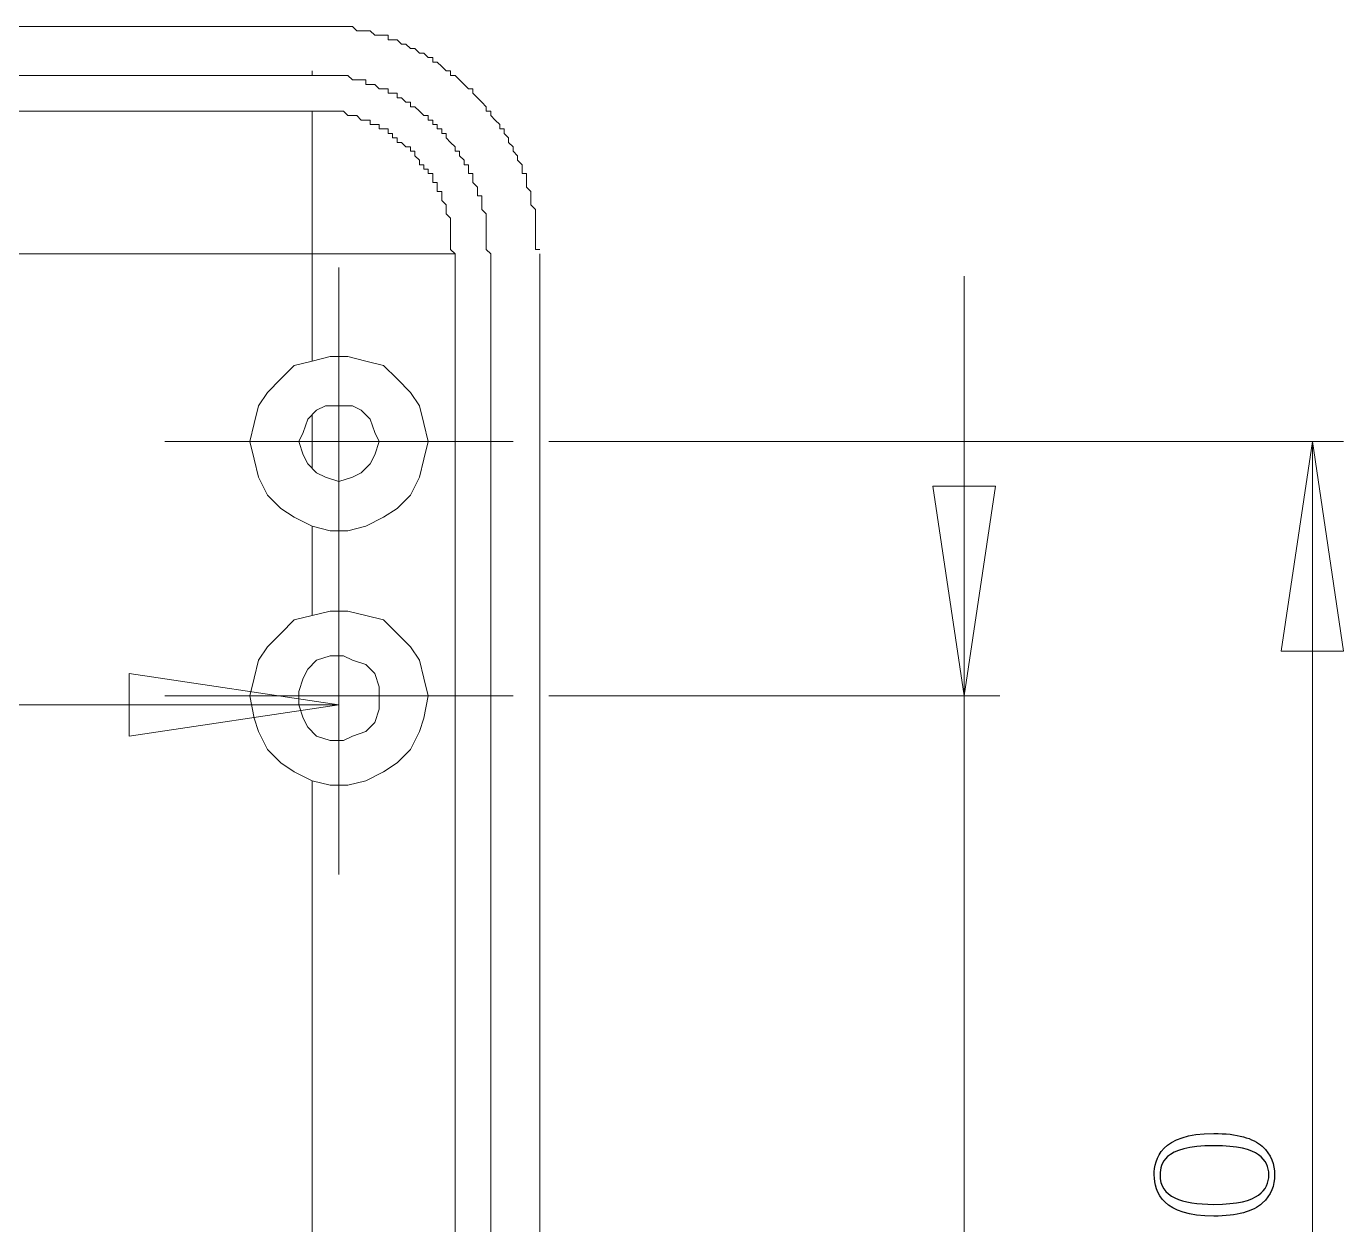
# Model space of a CAD drawing. Header units: millimetres. Extents: x -115 to 130, y -79 to 93.
# Drawn here: x 94.73 to 119.7, y 59.26 to 81.99 of the extents above; entities that cross this region are included whole.
import ezdxf

# ---------------------------------------------------------------- set-up
doc = ezdxf.new("R2010")
doc.units = ezdxf.units.MM
doc.header["$MEASUREMENT"] = 0
doc.layers.add('layer 1', color=7, linetype='Continuous')

msp = doc.modelspace()

# ---------------------------------------------------------------- linework, layer by layer
at = {"layer": 'layer 1', "lineweight": 18}
for points in [[(19.6286, 81.9926), (19.6286, 81.9926), (100.1466, 81.9926), (100.1466, 81.9926)], [(100.1466, 81.0613), (100.1466, 81.0613), (19.6286, 81.0613), (19.6286, 81.0613)], [(100.1466, 80.3839), (100.1466, 80.3839), (19.6286, 80.3839), (19.6286, 80.3839)], [(100.1466, 80.3839), (100.1466, 80.3839), (100.1466, 77.6746), (100.1466, 77.6746)], [(55.6119, 77.6746), (55.6119, 77.6746), (100.1466, 77.6746), (100.1466, 77.6746)], [(100.1466, 77.6746), (100.1466, 77.6746), (100.1466, 75.6426), (100.1466, 75.6426)], [(100.1466, 77.6746), (100.1466, 77.6746), (102.8559, 77.6746), (102.8559, 77.6746)], [(102.8559, 40.2519), (102.8559, 40.2519), (102.8559, 77.6746), (102.8559, 77.6746)], [(103.5332, 40.2519), (103.5332, 40.2519), (103.5332, 77.6746), (103.5332, 77.6746)], [(104.4646, 77.6746), (104.4646, 77.6746), (104.4646, 40.2519), (104.4646, 40.2519)], [(100.6546, 75.7273), (100.6546, 75.7273), (100.6546, 77.4206), (100.6546, 77.4206)], [(112.5079, 69.2926), (112.5079, 69.2926), (112.5079, 77.2513), (112.5079, 77.2513)], [(100.6546, 74.1186), (100.6546, 74.1186), (100.6546, 75.7273), (100.6546, 75.7273)], [(100.1466, 74.6266), (100.1466, 74.6266), (100.1466, 73.6106), (100.1466, 73.6106)], [(98.9612, 74.1186), (98.9612, 74.1186), (97.3526, 74.1186), (97.3526, 74.1186)], [(100.6546, 74.1186), (100.6546, 74.1186), (98.9612, 74.1186), (98.9612, 74.1186)], [(100.6546, 74.1186), (100.6546, 74.1186), (102.3479, 74.1186), (102.3479, 74.1186)], [(100.6546, 74.1186), (100.6546, 74.1186), (100.6546, 72.4253), (100.6546, 72.4253)], [(102.3479, 74.1186), (102.3479, 74.1186), (103.9566, 74.1186), (103.9566, 74.1186)], [(104.6339, 74.1186), (104.6339, 74.1186), (119.7046, 74.1186), (119.7046, 74.1186)], [(118.5192, 70.1393), (118.5192, 70.1393), (119.1119, 74.1186), (119.1119, 74.1186)], [(119.1119, 74.1186), (119.1119, 74.1186), (119.1119, 43.8079), (119.1119, 43.8079)], [(119.1119, 74.1186), (119.1119, 74.1186), (119.7046, 70.1393), (119.7046, 70.1393)], [(111.9152, 73.2719), (111.9152, 73.2719), (113.1006, 73.2719), (113.1006, 73.2719)], [(112.5079, 69.2926), (112.5079, 69.2926), (111.9152, 73.2719), (111.9152, 73.2719)], [(113.1006, 73.2719), (113.1006, 73.2719), (112.5079, 69.2926), (112.5079, 69.2926)], [(100.1466, 72.5099), (100.1466, 72.5099), (100.1466, 70.8166), (100.1466, 70.8166)], [(100.6546, 70.9013), (100.6546, 70.9013), (100.6546, 72.5946), (100.6546, 72.5946)], [(100.6546, 72.4253), (100.6546, 72.4253), (100.6546, 70.8166), (100.6546, 70.8166)], [(100.6546, 69.2926), (100.6546, 69.2926), (100.6546, 70.9013), (100.6546, 70.9013)], [(119.7046, 70.1393), (119.7046, 70.1393), (118.5192, 70.1393), (118.5192, 70.1393)], [(96.6752, 69.7159), (96.6752, 69.7159), (100.6546, 69.1233), (100.6546, 69.1233)], [(96.6752, 68.5306), (96.6752, 68.5306), (96.6752, 69.7159), (96.6752, 69.7159)], [(98.9612, 69.2926), (98.9612, 69.2926), (97.3526, 69.2926), (97.3526, 69.2926)], [(100.6546, 69.2926), (100.6546, 69.2926), (98.9612, 69.2926), (98.9612, 69.2926)], [(100.6546, 69.2926), (100.6546, 69.2926), (102.3479, 69.2926), (102.3479, 69.2926)], [(100.6546, 69.2926), (100.6546, 69.2926), (100.6546, 67.5993), (100.6546, 67.5993)], [(102.3479, 69.2926), (102.3479, 69.2926), (103.9566, 69.2926), (103.9566, 69.2926)], [(104.6339, 69.2926), (104.6339, 69.2926), (113.1852, 69.2926), (113.1852, 69.2926)], [(112.5079, 69.2926), (112.5079, 69.2926), (112.5079, 48.6339), (112.5079, 48.6339)], [(100.6546, 69.1233), (100.6546, 69.1233), (59.9299, 69.1233), (59.9299, 69.1233)], [(100.6546, 69.1233), (100.6546, 69.1233), (96.6752, 68.5306), (96.6752, 68.5306)], [(100.1466, 67.6839), (100.1466, 67.6839), (100.1466, 50.2426), (100.1466, 50.2426)], [(100.6546, 67.5993), (100.6546, 67.5993), (100.6546, 65.9059), (100.6546, 65.9059)]]:
    msp.add_open_spline(points, degree=3, dxfattribs=at)
for points, knots in [([(100.1466, 81.9926), (100.1466, 81.9926), (100.9086, 81.9926), (100.9086, 81.9926), (100.9086, 81.9926), (100.9086, 81.9926), (100.9932, 81.9079), (100.9932, 81.9079), (100.9932, 81.9079), (100.9932, 81.9079), (101.2472, 81.9079), (101.2472, 81.9079), (101.2472, 81.9079), (101.2472, 81.9079), (101.3319, 81.8233), (101.3319, 81.8233), (101.3319, 81.8233), (101.3319, 81.8233), (101.5859, 81.8233), (101.5859, 81.8233), (101.5859, 81.8233), (101.5859, 81.8233), (101.5859, 81.7386), (101.5859, 81.7386), (101.5859, 81.7386), (101.5859, 81.7386), (101.7552, 81.7386), (101.7552, 81.7386), (101.7552, 81.7386), (101.7552, 81.7386), (101.8399, 81.6539), (101.8399, 81.6539), (101.8399, 81.6539), (101.8399, 81.6539), (101.9246, 81.6539), (101.9246, 81.6539), (101.9246, 81.6539), (101.9246, 81.6539), (102.0092, 81.5693), (102.0092, 81.5693), (102.0092, 81.5693), (102.0092, 81.5693), (102.0939, 81.5693), (102.0939, 81.5693), (102.0939, 81.5693), (102.0939, 81.5693), (102.1786, 81.4846), (102.1786, 81.4846), (102.1786, 81.4846), (102.1786, 81.4846), (102.2632, 81.4846), (102.2632, 81.4846), (102.2632, 81.4846), (102.2632, 81.4846), (102.3479, 81.3999), (102.3479, 81.3999), (102.3479, 81.3999), (102.3479, 81.3999), (102.4326, 81.3999), (102.4326, 81.3999), (102.4326, 81.3999), (102.4326, 81.3999), (102.4326, 81.3153), (102.4326, 81.3153), (102.4326, 81.3153), (102.4326, 81.3153), (102.5172, 81.3153), (102.5172, 81.3153), (102.5172, 81.3153), (102.5172, 81.3153), (102.6019, 81.2306), (102.6019, 81.2306), (102.6019, 81.2306), (102.6019, 81.2306), (102.6866, 81.1459), (102.6866, 81.1459), (102.6866, 81.1459), (102.6866, 81.1459), (102.7712, 81.1459), (102.7712, 81.1459), (102.7712, 81.1459), (102.7712, 81.1459), (102.7712, 81.0613), (102.7712, 81.0613), (102.7712, 81.0613), (102.7712, 81.0613), (102.8559, 81.0613), (102.8559, 81.0613), (102.8559, 81.0613), (102.8559, 81.0613), (102.9406, 80.9766), (102.9406, 80.9766), (102.9406, 80.9766), (102.9406, 80.9766), (103.0252, 80.8919), (103.0252, 80.8919), (103.0252, 80.8919), (103.0252, 80.8919), (103.1099, 80.8073), (103.1099, 80.8073), (103.1099, 80.8073), (103.1099, 80.8073), (103.1946, 80.8073), (103.1946, 80.8073), (103.1946, 80.8073), (103.1946, 80.8073), (103.1946, 80.7226), (103.1946, 80.7226), (103.1946, 80.7226), (103.1946, 80.7226), (103.2792, 80.6379), (103.2792, 80.6379), (103.2792, 80.6379), (103.2792, 80.6379), (103.3639, 80.5533), (103.3639, 80.5533), (103.3639, 80.5533), (103.3639, 80.5533), (103.4486, 80.4686), (103.4486, 80.4686), (103.4486, 80.4686), (103.4486, 80.4686), (103.4486, 80.3839), (103.4486, 80.3839), (103.4486, 80.3839), (103.4486, 80.3839), (103.5332, 80.3839), (103.5332, 80.3839), (103.5332, 80.3839), (103.5332, 80.3839), (103.5332, 80.2993), (103.5332, 80.2993), (103.5332, 80.2993), (103.5332, 80.2993), (103.6179, 80.2146), (103.6179, 80.2146), (103.6179, 80.2146), (103.6179, 80.2146), (103.7026, 80.1299), (103.7026, 80.1299), (103.7026, 80.1299), (103.7026, 80.1299), (103.7026, 80.0453), (103.7026, 80.0453), (103.7026, 80.0453), (103.7026, 80.0453), (103.7872, 80.0453), (103.7872, 80.0453), (103.7872, 80.0453), (103.7872, 80.0453), (103.7872, 79.9606), (103.7872, 79.9606), (103.7872, 79.9606), (103.7872, 79.9606), (103.8719, 79.8759), (103.8719, 79.8759), (103.8719, 79.8759), (103.8719, 79.8759), (103.8719, 79.7913), (103.8719, 79.7913), (103.8719, 79.7913), (103.8719, 79.7913), (103.9566, 79.7066), (103.9566, 79.7066), (103.9566, 79.7066), (103.9566, 79.7066), (103.9566, 79.6219), (103.9566, 79.6219), (103.9566, 79.6219), (103.9566, 79.6219), (104.0412, 79.5373), (104.0412, 79.5373), (104.0412, 79.5373), (104.0412, 79.5373), (104.0412, 79.4526), (104.0412, 79.4526), (104.0412, 79.4526), (104.0412, 79.4526), (104.1259, 79.3679), (104.1259, 79.3679), (104.1259, 79.3679), (104.1259, 79.3679), (104.1259, 79.1986), (104.1259, 79.1986), (104.1259, 79.1986), (104.1259, 79.1986), (104.2106, 79.1986), (104.2106, 79.1986), (104.2106, 79.1986), (104.2106, 79.1986), (104.2106, 78.9446), (104.2106, 78.9446), (104.2106, 78.9446), (104.2106, 78.9446), (104.2952, 78.8599), (104.2952, 78.8599), (104.2952, 78.8599), (104.2952, 78.8599), (104.2952, 78.6059), (104.2952, 78.6059), (104.2952, 78.6059), (104.2952, 78.6059), (104.3799, 78.5213), (104.3799, 78.5213), (104.3799, 78.5213), (104.3799, 78.5213), (104.3799, 77.7593), (104.3799, 77.7593), (104.3799, 77.7593), (104.3799, 77.7593), (104.4646, 77.7593), (104.4646, 77.7593)], [0, 0, 0, 0, 0.0185185, 0.0185185, 0.0185185, 0.0185185, 0.037037, 0.037037, 0.037037, 0.037037, 0.0555556, 0.0555556, 0.0555556, 0.0555556, 0.0740741, 0.0740741, 0.0740741, 0.0740741, 0.0925926, 0.0925926, 0.0925926, 0.0925926, 0.1111111, 0.1111111, 0.1111111, 0.1111111, 0.1296296, 0.1296296, 0.1296296, 0.1296296, 0.1481481, 0.1481481, 0.1481481, 0.1481481, 0.1666667, 0.1666667, 0.1666667, 0.1666667, 0.1851852, 0.1851852, 0.1851852, 0.1851852, 0.2037037, 0.2037037, 0.2037037, 0.2037037, 0.2222222, 0.2222222, 0.2222222, 0.2222222, 0.2407407, 0.2407407, 0.2407407, 0.2407407, 0.2592593, 0.2592593, 0.2592593, 0.2592593, 0.2777778, 0.2777778, 0.2777778, 0.2777778, 0.2962963, 0.2962963, 0.2962963, 0.2962963, 0.3148148, 0.3148148, 0.3148148, 0.3148148, 0.3333333, 0.3333333, 0.3333333, 0.3333333, 0.3518519, 0.3518519, 0.3518519, 0.3518519, 0.3703704, 0.3703704, 0.3703704, 0.3703704, 0.3888889, 0.3888889, 0.3888889, 0.3888889, 0.4074074, 0.4074074, 0.4074074, 0.4074074, 0.4259259, 0.4259259, 0.4259259, 0.4259259, 0.4444444, 0.4444444, 0.4444444, 0.4444444, 0.462963, 0.462963, 0.462963, 0.462963, 0.4814815, 0.4814815, 0.4814815, 0.4814815, 0.5, 0.5, 0.5, 0.5, 0.5185185, 0.5185185, 0.5185185, 0.5185185, 0.537037, 0.537037, 0.537037, 0.537037, 0.5555556, 0.5555556, 0.5555556, 0.5555556, 0.5740741, 0.5740741, 0.5740741, 0.5740741, 0.5925926, 0.5925926, 0.5925926, 0.5925926, 0.6111111, 0.6111111, 0.6111111, 0.6111111, 0.6296296, 0.6296296, 0.6296296, 0.6296296, 0.6481481, 0.6481481, 0.6481481, 0.6481481, 0.6666667, 0.6666667, 0.6666667, 0.6666667, 0.6851852, 0.6851852, 0.6851852, 0.6851852, 0.7037037, 0.7037037, 0.7037037, 0.7037037, 0.7222222, 0.7222222, 0.7222222, 0.7222222, 0.7407407, 0.7407407, 0.7407407, 0.7407407, 0.7592593, 0.7592593, 0.7592593, 0.7592593, 0.7777778, 0.7777778, 0.7777778, 0.7777778, 0.7962963, 0.7962963, 0.7962963, 0.7962963, 0.8148148, 0.8148148, 0.8148148, 0.8148148, 0.8333333, 0.8333333, 0.8333333, 0.8333333, 0.8518519, 0.8518519, 0.8518519, 0.8518519, 0.8703704, 0.8703704, 0.8703704, 0.8703704, 0.8888889, 0.8888889, 0.8888889, 0.8888889, 0.9074074, 0.9074074, 0.9074074, 0.9074074, 0.9259259, 0.9259259, 0.9259259, 0.9259259, 0.9444444, 0.9444444, 0.9444444, 0.9444444, 0.962963, 0.962963, 0.962963, 0.962963, 1, 1, 1, 1]), ([(103.5332, 77.6746), (103.5332, 77.6746), (103.4486, 77.7593), (103.4486, 77.7593), (103.4486, 77.7593), (103.4486, 77.7593), (103.4486, 78.4366), (103.4486, 78.4366), (103.4486, 78.4366), (103.4486, 78.4366), (103.3639, 78.5213), (103.3639, 78.5213), (103.3639, 78.5213), (103.3639, 78.5213), (103.3639, 78.7753), (103.3639, 78.7753), (103.3639, 78.7753), (103.3639, 78.7753), (103.2792, 78.7753), (103.2792, 78.7753), (103.2792, 78.7753), (103.2792, 78.7753), (103.2792, 78.9446), (103.2792, 78.9446), (103.2792, 78.9446), (103.2792, 78.9446), (103.1946, 79.0293), (103.1946, 79.0293), (103.1946, 79.0293), (103.1946, 79.0293), (103.1946, 79.1986), (103.1946, 79.1986), (103.1946, 79.1986), (103.1946, 79.1986), (103.1099, 79.1986), (103.1099, 79.1986), (103.1099, 79.1986), (103.1099, 79.1986), (103.1099, 79.3679), (103.1099, 79.3679), (103.1099, 79.3679), (103.1099, 79.3679), (103.0252, 79.3679), (103.0252, 79.3679), (103.0252, 79.3679), (103.0252, 79.3679), (103.0252, 79.4526), (103.0252, 79.4526), (103.0252, 79.4526), (103.0252, 79.4526), (102.9406, 79.5373), (102.9406, 79.5373), (102.9406, 79.5373), (102.9406, 79.5373), (102.9406, 79.6219), (102.9406, 79.6219), (102.9406, 79.6219), (102.9406, 79.6219), (102.8559, 79.6219), (102.8559, 79.6219), (102.8559, 79.6219), (102.8559, 79.6219), (102.8559, 79.7066), (102.8559, 79.7066), (102.8559, 79.7066), (102.8559, 79.7066), (102.7712, 79.7913), (102.7712, 79.7913), (102.7712, 79.7913), (102.7712, 79.7913), (102.6866, 79.8759), (102.6866, 79.8759), (102.6866, 79.8759), (102.6866, 79.8759), (102.6866, 79.9606), (102.6866, 79.9606), (102.6866, 79.9606), (102.6866, 79.9606), (102.6019, 79.9606), (102.6019, 79.9606), (102.6019, 79.9606), (102.6019, 79.9606), (102.6019, 80.0453), (102.6019, 80.0453), (102.6019, 80.0453), (102.6019, 80.0453), (102.5172, 80.0453), (102.5172, 80.0453), (102.5172, 80.0453), (102.5172, 80.0453), (102.5172, 80.1299), (102.5172, 80.1299), (102.5172, 80.1299), (102.5172, 80.1299), (102.4326, 80.1299), (102.4326, 80.1299), (102.4326, 80.1299), (102.4326, 80.1299), (102.4326, 80.2146), (102.4326, 80.2146), (102.4326, 80.2146), (102.4326, 80.2146), (102.3479, 80.2146), (102.3479, 80.2146), (102.3479, 80.2146), (102.3479, 80.2146), (102.3479, 80.2993), (102.3479, 80.2993), (102.3479, 80.2993), (102.3479, 80.2993), (102.2632, 80.2993), (102.2632, 80.2993), (102.2632, 80.2993), (102.2632, 80.2993), (102.1786, 80.3839), (102.1786, 80.3839), (102.1786, 80.3839), (102.1786, 80.3839), (102.0939, 80.4686), (102.0939, 80.4686), (102.0939, 80.4686), (102.0939, 80.4686), (102.0092, 80.4686), (102.0092, 80.4686), (102.0092, 80.4686), (102.0092, 80.4686), (102.0092, 80.5533), (102.0092, 80.5533), (102.0092, 80.5533), (102.0092, 80.5533), (101.9246, 80.5533), (101.9246, 80.5533), (101.9246, 80.5533), (101.9246, 80.5533), (101.8399, 80.6379), (101.8399, 80.6379), (101.8399, 80.6379), (101.8399, 80.6379), (101.7552, 80.6379), (101.7552, 80.6379), (101.7552, 80.6379), (101.7552, 80.6379), (101.7552, 80.7226), (101.7552, 80.7226), (101.7552, 80.7226), (101.7552, 80.7226), (101.5859, 80.7226), (101.5859, 80.7226), (101.5859, 80.7226), (101.5859, 80.7226), (101.5859, 80.8073), (101.5859, 80.8073), (101.5859, 80.8073), (101.5859, 80.8073), (101.4166, 80.8073), (101.4166, 80.8073), (101.4166, 80.8073), (101.4166, 80.8073), (101.3319, 80.8919), (101.3319, 80.8919), (101.3319, 80.8919), (101.3319, 80.8919), (101.1626, 80.8919), (101.1626, 80.8919), (101.1626, 80.8919), (101.1626, 80.8919), (101.1626, 80.9766), (101.1626, 80.9766), (101.1626, 80.9766), (101.1626, 80.9766), (100.9086, 80.9766), (100.9086, 80.9766), (100.9086, 80.9766), (100.9086, 80.9766), (100.8239, 81.0613), (100.8239, 81.0613), (100.8239, 81.0613), (100.8239, 81.0613), (100.1466, 81.0613), (100.1466, 81.0613), (100.1466, 81.0613), (100.1466, 81.0613), (100.1466, 81.1459), (100.1466, 81.1459)], [0, 0, 0, 0, 0.0212766, 0.0212766, 0.0212766, 0.0212766, 0.0425532, 0.0425532, 0.0425532, 0.0425532, 0.0638298, 0.0638298, 0.0638298, 0.0638298, 0.0851064, 0.0851064, 0.0851064, 0.0851064, 0.106383, 0.106383, 0.106383, 0.106383, 0.1276596, 0.1276596, 0.1276596, 0.1276596, 0.1489362, 0.1489362, 0.1489362, 0.1489362, 0.1702128, 0.1702128, 0.1702128, 0.1702128, 0.1914894, 0.1914894, 0.1914894, 0.1914894, 0.212766, 0.212766, 0.212766, 0.212766, 0.2340426, 0.2340426, 0.2340426, 0.2340426, 0.2553191, 0.2553191, 0.2553191, 0.2553191, 0.2765957, 0.2765957, 0.2765957, 0.2765957, 0.2978723, 0.2978723, 0.2978723, 0.2978723, 0.3191489, 0.3191489, 0.3191489, 0.3191489, 0.3404255, 0.3404255, 0.3404255, 0.3404255, 0.3617021, 0.3617021, 0.3617021, 0.3617021, 0.3829787, 0.3829787, 0.3829787, 0.3829787, 0.4042553, 0.4042553, 0.4042553, 0.4042553, 0.4255319, 0.4255319, 0.4255319, 0.4255319, 0.4468085, 0.4468085, 0.4468085, 0.4468085, 0.4680851, 0.4680851, 0.4680851, 0.4680851, 0.4893617, 0.4893617, 0.4893617, 0.4893617, 0.5106383, 0.5106383, 0.5106383, 0.5106383, 0.5319149, 0.5319149, 0.5319149, 0.5319149, 0.5531915, 0.5531915, 0.5531915, 0.5531915, 0.5744681, 0.5744681, 0.5744681, 0.5744681, 0.5957447, 0.5957447, 0.5957447, 0.5957447, 0.6170213, 0.6170213, 0.6170213, 0.6170213, 0.6382979, 0.6382979, 0.6382979, 0.6382979, 0.6595745, 0.6595745, 0.6595745, 0.6595745, 0.6808511, 0.6808511, 0.6808511, 0.6808511, 0.7021277, 0.7021277, 0.7021277, 0.7021277, 0.7234043, 0.7234043, 0.7234043, 0.7234043, 0.7446809, 0.7446809, 0.7446809, 0.7446809, 0.7659574, 0.7659574, 0.7659574, 0.7659574, 0.787234, 0.787234, 0.787234, 0.787234, 0.8085106, 0.8085106, 0.8085106, 0.8085106, 0.8297872, 0.8297872, 0.8297872, 0.8297872, 0.8510638, 0.8510638, 0.8510638, 0.8510638, 0.8723404, 0.8723404, 0.8723404, 0.8723404, 0.893617, 0.893617, 0.893617, 0.893617, 0.9148936, 0.9148936, 0.9148936, 0.9148936, 0.9361702, 0.9361702, 0.9361702, 0.9361702, 0.9574468, 0.9574468, 0.9574468, 0.9574468, 1, 1, 1, 1]), ([(102.8559, 77.6746), (102.8559, 77.6746), (102.7712, 77.7593), (102.7712, 77.7593), (102.7712, 77.7593), (102.7712, 77.7593), (102.7712, 78.3519), (102.7712, 78.3519), (102.7712, 78.3519), (102.7712, 78.3519), (102.6866, 78.4366), (102.6866, 78.4366), (102.6866, 78.4366), (102.6866, 78.4366), (102.6866, 78.6059), (102.6866, 78.6059), (102.6866, 78.6059), (102.6866, 78.6059), (102.6019, 78.6906), (102.6019, 78.6906), (102.6019, 78.6906), (102.6019, 78.6906), (102.6019, 78.8599), (102.6019, 78.8599), (102.6019, 78.8599), (102.6019, 78.8599), (102.5172, 78.8599), (102.5172, 78.8599), (102.5172, 78.8599), (102.5172, 78.8599), (102.5172, 79.0293), (102.5172, 79.0293), (102.5172, 79.0293), (102.5172, 79.0293), (102.4326, 79.0293), (102.4326, 79.0293), (102.4326, 79.0293), (102.4326, 79.0293), (102.4326, 79.1986), (102.4326, 79.1986), (102.4326, 79.1986), (102.4326, 79.1986), (102.3479, 79.1986), (102.3479, 79.1986), (102.3479, 79.1986), (102.3479, 79.1986), (102.3479, 79.2833), (102.3479, 79.2833), (102.3479, 79.2833), (102.3479, 79.2833), (102.2632, 79.2833), (102.2632, 79.2833), (102.2632, 79.2833), (102.2632, 79.2833), (102.2632, 79.3679), (102.2632, 79.3679), (102.2632, 79.3679), (102.2632, 79.3679), (102.1786, 79.3679), (102.1786, 79.3679), (102.1786, 79.3679), (102.1786, 79.3679), (102.1786, 79.4526), (102.1786, 79.4526), (102.1786, 79.4526), (102.1786, 79.4526), (102.0939, 79.5373), (102.0939, 79.5373), (102.0939, 79.5373), (102.0939, 79.5373), (102.0939, 79.6219), (102.0939, 79.6219), (102.0939, 79.6219), (102.0939, 79.6219), (102.0092, 79.6219), (102.0092, 79.6219), (102.0092, 79.6219), (102.0092, 79.6219), (102.0092, 79.7066), (102.0092, 79.7066), (102.0092, 79.7066), (102.0092, 79.7066), (101.9246, 79.7066), (101.9246, 79.7066), (101.9246, 79.7066), (101.9246, 79.7066), (101.8399, 79.7913), (101.8399, 79.7913), (101.8399, 79.7913), (101.8399, 79.7913), (101.7552, 79.7913), (101.7552, 79.7913), (101.7552, 79.7913), (101.7552, 79.7913), (101.7552, 79.8759), (101.7552, 79.8759), (101.7552, 79.8759), (101.7552, 79.8759), (101.6706, 79.8759), (101.6706, 79.8759), (101.6706, 79.8759), (101.6706, 79.8759), (101.6706, 79.9606), (101.6706, 79.9606), (101.6706, 79.9606), (101.6706, 79.9606), (101.5859, 79.9606), (101.5859, 79.9606), (101.5859, 79.9606), (101.5859, 79.9606), (101.5859, 80.0453), (101.5859, 80.0453), (101.5859, 80.0453), (101.5859, 80.0453), (101.4166, 80.0453), (101.4166, 80.0453), (101.4166, 80.0453), (101.4166, 80.0453), (101.4166, 80.1299), (101.4166, 80.1299), (101.4166, 80.1299), (101.4166, 80.1299), (101.2472, 80.1299), (101.2472, 80.1299), (101.2472, 80.1299), (101.2472, 80.1299), (101.2472, 80.2146), (101.2472, 80.2146), (101.2472, 80.2146), (101.2472, 80.2146), (101.0779, 80.2146), (101.0779, 80.2146), (101.0779, 80.2146), (101.0779, 80.2146), (100.9932, 80.2993), (100.9932, 80.2993), (100.9932, 80.2993), (100.9932, 80.2993), (100.8239, 80.2993), (100.8239, 80.2993), (100.8239, 80.2993), (100.8239, 80.2993), (100.7392, 80.3839), (100.7392, 80.3839), (100.7392, 80.3839), (100.7392, 80.3839), (100.1466, 80.3839), (100.1466, 80.3839)], [0, 0, 0, 0, 0.0263158, 0.0263158, 0.0263158, 0.0263158, 0.0526316, 0.0526316, 0.0526316, 0.0526316, 0.0789474, 0.0789474, 0.0789474, 0.0789474, 0.1052632, 0.1052632, 0.1052632, 0.1052632, 0.1315789, 0.1315789, 0.1315789, 0.1315789, 0.1578947, 0.1578947, 0.1578947, 0.1578947, 0.1842105, 0.1842105, 0.1842105, 0.1842105, 0.2105263, 0.2105263, 0.2105263, 0.2105263, 0.2368421, 0.2368421, 0.2368421, 0.2368421, 0.2631579, 0.2631579, 0.2631579, 0.2631579, 0.2894737, 0.2894737, 0.2894737, 0.2894737, 0.3157895, 0.3157895, 0.3157895, 0.3157895, 0.3421053, 0.3421053, 0.3421053, 0.3421053, 0.3684211, 0.3684211, 0.3684211, 0.3684211, 0.3947368, 0.3947368, 0.3947368, 0.3947368, 0.4210526, 0.4210526, 0.4210526, 0.4210526, 0.4473684, 0.4473684, 0.4473684, 0.4473684, 0.4736842, 0.4736842, 0.4736842, 0.4736842, 0.5, 0.5, 0.5, 0.5, 0.5263158, 0.5263158, 0.5263158, 0.5263158, 0.5526316, 0.5526316, 0.5526316, 0.5526316, 0.5789474, 0.5789474, 0.5789474, 0.5789474, 0.6052632, 0.6052632, 0.6052632, 0.6052632, 0.6315789, 0.6315789, 0.6315789, 0.6315789, 0.6578947, 0.6578947, 0.6578947, 0.6578947, 0.6842105, 0.6842105, 0.6842105, 0.6842105, 0.7105263, 0.7105263, 0.7105263, 0.7105263, 0.7368421, 0.7368421, 0.7368421, 0.7368421, 0.7631579, 0.7631579, 0.7631579, 0.7631579, 0.7894737, 0.7894737, 0.7894737, 0.7894737, 0.8157895, 0.8157895, 0.8157895, 0.8157895, 0.8421053, 0.8421053, 0.8421053, 0.8421053, 0.8684211, 0.8684211, 0.8684211, 0.8684211, 0.8947368, 0.8947368, 0.8947368, 0.8947368, 0.9210526, 0.9210526, 0.9210526, 0.9210526, 0.9473684, 0.9473684, 0.9473684, 0.9473684, 1, 1, 1, 1]), ([(102.3479, 74.1186), (102.3479, 74.1186), (102.2632, 74.4573), (102.2632, 74.4573), (102.2632, 74.4573), (102.2632, 74.4573), (102.1786, 74.7959), (102.1786, 74.7959), (102.1786, 74.7959), (102.1786, 74.7959), (102.0092, 75.0499), (102.0092, 75.0499), (102.0092, 75.0499), (102.0092, 75.0499), (101.7552, 75.3039), (101.7552, 75.3039), (101.7552, 75.3039), (101.7552, 75.3039), (101.5012, 75.5579), (101.5012, 75.5579), (101.5012, 75.5579), (101.5012, 75.5579), (101.1626, 75.6426), (101.1626, 75.6426), (101.1626, 75.6426), (101.1626, 75.6426), (100.8239, 75.7273), (100.8239, 75.7273), (100.8239, 75.7273), (100.8239, 75.7273), (100.4852, 75.7273), (100.4852, 75.7273), (100.4852, 75.7273), (100.4852, 75.7273), (100.1466, 75.6426), (100.1466, 75.6426), (100.1466, 75.6426), (100.1466, 75.6426), (99.8079, 75.5579), (99.8079, 75.5579), (99.8079, 75.5579), (99.8079, 75.5579), (99.5539, 75.3039), (99.5539, 75.3039), (99.5539, 75.3039), (99.5539, 75.3039), (99.2999, 75.0499), (99.2999, 75.0499), (99.2999, 75.0499), (99.2999, 75.0499), (99.1306, 74.7959), (99.1306, 74.7959), (99.1306, 74.7959), (99.1306, 74.7959), (99.0459, 74.4573), (99.0459, 74.4573), (99.0459, 74.4573), (99.0459, 74.4573), (98.9612, 74.1186), (98.9612, 74.1186), (98.9612, 74.1186), (98.9612, 74.1186), (99.0459, 73.7799), (99.0459, 73.7799), (99.0459, 73.7799), (99.0459, 73.7799), (99.1306, 73.4413), (99.1306, 73.4413), (99.1306, 73.4413), (99.1306, 73.4413), (99.2999, 73.1026), (99.2999, 73.1026), (99.2999, 73.1026), (99.2999, 73.1026), (99.5539, 72.8486), (99.5539, 72.8486), (99.5539, 72.8486), (99.5539, 72.8486), (99.8079, 72.6793), (99.8079, 72.6793), (99.8079, 72.6793), (99.8079, 72.6793), (100.1466, 72.5099), (100.1466, 72.5099), (100.1466, 72.5099), (100.1466, 72.5099), (100.4852, 72.4253), (100.4852, 72.4253), (100.4852, 72.4253), (100.4852, 72.4253), (100.8239, 72.4253), (100.8239, 72.4253), (100.8239, 72.4253), (100.8239, 72.4253), (101.1626, 72.5099), (101.1626, 72.5099), (101.1626, 72.5099), (101.1626, 72.5099), (101.5012, 72.6793), (101.5012, 72.6793), (101.5012, 72.6793), (101.5012, 72.6793), (101.7552, 72.8486), (101.7552, 72.8486), (101.7552, 72.8486), (101.7552, 72.8486), (102.0092, 73.1026), (102.0092, 73.1026), (102.0092, 73.1026), (102.0092, 73.1026), (102.1786, 73.4413), (102.1786, 73.4413), (102.1786, 73.4413), (102.1786, 73.4413), (102.2632, 73.7799), (102.2632, 73.7799), (102.2632, 73.7799), (102.2632, 73.7799), (102.3479, 74.1186), (102.3479, 74.1186)], [0, 0, 0, 0, 0.0322581, 0.0322581, 0.0322581, 0.0322581, 0.0645161, 0.0645161, 0.0645161, 0.0645161, 0.0967742, 0.0967742, 0.0967742, 0.0967742, 0.1290323, 0.1290323, 0.1290323, 0.1290323, 0.1612903, 0.1612903, 0.1612903, 0.1612903, 0.1935484, 0.1935484, 0.1935484, 0.1935484, 0.2258065, 0.2258065, 0.2258065, 0.2258065, 0.2580645, 0.2580645, 0.2580645, 0.2580645, 0.2903226, 0.2903226, 0.2903226, 0.2903226, 0.3225806, 0.3225806, 0.3225806, 0.3225806, 0.3548387, 0.3548387, 0.3548387, 0.3548387, 0.3870968, 0.3870968, 0.3870968, 0.3870968, 0.4193548, 0.4193548, 0.4193548, 0.4193548, 0.4516129, 0.4516129, 0.4516129, 0.4516129, 0.483871, 0.483871, 0.483871, 0.483871, 0.516129, 0.516129, 0.516129, 0.516129, 0.5483871, 0.5483871, 0.5483871, 0.5483871, 0.5806452, 0.5806452, 0.5806452, 0.5806452, 0.6129032, 0.6129032, 0.6129032, 0.6129032, 0.6451613, 0.6451613, 0.6451613, 0.6451613, 0.6774194, 0.6774194, 0.6774194, 0.6774194, 0.7096774, 0.7096774, 0.7096774, 0.7096774, 0.7419355, 0.7419355, 0.7419355, 0.7419355, 0.7741935, 0.7741935, 0.7741935, 0.7741935, 0.8064516, 0.8064516, 0.8064516, 0.8064516, 0.8387097, 0.8387097, 0.8387097, 0.8387097, 0.8709677, 0.8709677, 0.8709677, 0.8709677, 0.9032258, 0.9032258, 0.9032258, 0.9032258, 0.9354839, 0.9354839, 0.9354839, 0.9354839, 1, 1, 1, 1]), ([(101.4166, 74.1186), (101.4166, 74.1186), (101.3319, 74.2879), (101.3319, 74.2879), (101.3319, 74.2879), (101.3319, 74.2879), (101.2472, 74.5419), (101.2472, 74.5419), (101.2472, 74.5419), (101.2472, 74.5419), (101.0779, 74.7113), (101.0779, 74.7113), (101.0779, 74.7113), (101.0779, 74.7113), (100.9086, 74.7959), (100.9086, 74.7959), (100.9086, 74.7959), (100.9086, 74.7959), (100.4006, 74.7959), (100.4006, 74.7959), (100.4006, 74.7959), (100.4006, 74.7959), (100.2312, 74.7113), (100.2312, 74.7113), (100.2312, 74.7113), (100.2312, 74.7113), (100.0619, 74.5419), (100.0619, 74.5419), (100.0619, 74.5419), (100.0619, 74.5419), (99.9772, 74.2879), (99.9772, 74.2879), (99.9772, 74.2879), (99.9772, 74.2879), (99.8926, 74.1186), (99.8926, 74.1186), (99.8926, 74.1186), (99.8926, 74.1186), (99.9772, 73.8646), (99.9772, 73.8646), (99.9772, 73.8646), (99.9772, 73.8646), (100.0619, 73.6953), (100.0619, 73.6953), (100.0619, 73.6953), (100.0619, 73.6953), (100.2312, 73.5259), (100.2312, 73.5259), (100.2312, 73.5259), (100.2312, 73.5259), (100.4006, 73.4413), (100.4006, 73.4413), (100.4006, 73.4413), (100.4006, 73.4413), (100.6546, 73.3566), (100.6546, 73.3566), (100.6546, 73.3566), (100.6546, 73.3566), (100.9086, 73.4413), (100.9086, 73.4413), (100.9086, 73.4413), (100.9086, 73.4413), (101.0779, 73.5259), (101.0779, 73.5259), (101.0779, 73.5259), (101.0779, 73.5259), (101.2472, 73.6953), (101.2472, 73.6953), (101.2472, 73.6953), (101.2472, 73.6953), (101.3319, 73.8646), (101.3319, 73.8646), (101.3319, 73.8646), (101.3319, 73.8646), (101.4166, 74.1186), (101.4166, 74.1186)], [0, 0, 0, 0, 0.05, 0.05, 0.05, 0.05, 0.1, 0.1, 0.1, 0.1, 0.15, 0.15, 0.15, 0.15, 0.2, 0.2, 0.2, 0.2, 0.25, 0.25, 0.25, 0.25, 0.3, 0.3, 0.3, 0.3, 0.35, 0.35, 0.35, 0.35, 0.4, 0.4, 0.4, 0.4, 0.45, 0.45, 0.45, 0.45, 0.5, 0.5, 0.5, 0.5, 0.55, 0.55, 0.55, 0.55, 0.6, 0.6, 0.6, 0.6, 0.65, 0.65, 0.65, 0.65, 0.7, 0.7, 0.7, 0.7, 0.75, 0.75, 0.75, 0.75, 0.8, 0.8, 0.8, 0.8, 0.85, 0.85, 0.85, 0.85, 0.9, 0.9, 0.9, 0.9, 1, 1, 1, 1]), ([(102.3479, 69.2926), (102.3479, 69.2926), (102.2632, 69.6313), (102.2632, 69.6313), (102.2632, 69.6313), (102.2632, 69.6313), (102.1786, 69.9699), (102.1786, 69.9699), (102.1786, 69.9699), (102.1786, 69.9699), (102.0092, 70.2239), (102.0092, 70.2239), (102.0092, 70.2239), (102.0092, 70.2239), (101.7552, 70.4779), (101.7552, 70.4779), (101.7552, 70.4779), (101.7552, 70.4779), (101.5012, 70.7319), (101.5012, 70.7319), (101.5012, 70.7319), (101.5012, 70.7319), (101.1626, 70.8166), (101.1626, 70.8166), (101.1626, 70.8166), (101.1626, 70.8166), (100.8239, 70.9013), (100.8239, 70.9013), (100.8239, 70.9013), (100.8239, 70.9013), (100.4852, 70.9013), (100.4852, 70.9013), (100.4852, 70.9013), (100.4852, 70.9013), (100.1466, 70.8166), (100.1466, 70.8166), (100.1466, 70.8166), (100.1466, 70.8166), (99.8079, 70.7319), (99.8079, 70.7319), (99.8079, 70.7319), (99.8079, 70.7319), (99.5539, 70.4779), (99.5539, 70.4779), (99.5539, 70.4779), (99.5539, 70.4779), (99.2999, 70.2239), (99.2999, 70.2239), (99.2999, 70.2239), (99.2999, 70.2239), (99.1306, 69.9699), (99.1306, 69.9699), (99.1306, 69.9699), (99.1306, 69.9699), (99.0459, 69.6313), (99.0459, 69.6313), (99.0459, 69.6313), (99.0459, 69.6313), (98.9612, 69.2926), (98.9612, 69.2926), (98.9612, 69.2926), (98.9612, 69.2926), (99.0459, 68.8693), (99.0459, 68.8693), (99.0459, 68.8693), (99.0459, 68.8693), (99.1306, 68.6153), (99.1306, 68.6153), (99.1306, 68.6153), (99.1306, 68.6153), (99.2999, 68.2766), (99.2999, 68.2766), (99.2999, 68.2766), (99.2999, 68.2766), (99.5539, 68.0226), (99.5539, 68.0226), (99.5539, 68.0226), (99.5539, 68.0226), (99.8079, 67.8533), (99.8079, 67.8533), (99.8079, 67.8533), (99.8079, 67.8533), (100.1466, 67.6839), (100.1466, 67.6839), (100.1466, 67.6839), (100.1466, 67.6839), (100.4852, 67.5993), (100.4852, 67.5993), (100.4852, 67.5993), (100.4852, 67.5993), (100.8239, 67.5993), (100.8239, 67.5993), (100.8239, 67.5993), (100.8239, 67.5993), (101.1626, 67.6839), (101.1626, 67.6839), (101.1626, 67.6839), (101.1626, 67.6839), (101.5012, 67.8533), (101.5012, 67.8533), (101.5012, 67.8533), (101.5012, 67.8533), (101.7552, 68.0226), (101.7552, 68.0226), (101.7552, 68.0226), (101.7552, 68.0226), (102.0092, 68.2766), (102.0092, 68.2766), (102.0092, 68.2766), (102.0092, 68.2766), (102.1786, 68.6153), (102.1786, 68.6153), (102.1786, 68.6153), (102.1786, 68.6153), (102.2632, 68.8693), (102.2632, 68.8693), (102.2632, 68.8693), (102.2632, 68.8693), (102.3479, 69.2926), (102.3479, 69.2926)], [0, 0, 0, 0, 0.0322581, 0.0322581, 0.0322581, 0.0322581, 0.0645161, 0.0645161, 0.0645161, 0.0645161, 0.0967742, 0.0967742, 0.0967742, 0.0967742, 0.1290323, 0.1290323, 0.1290323, 0.1290323, 0.1612903, 0.1612903, 0.1612903, 0.1612903, 0.1935484, 0.1935484, 0.1935484, 0.1935484, 0.2258065, 0.2258065, 0.2258065, 0.2258065, 0.2580645, 0.2580645, 0.2580645, 0.2580645, 0.2903226, 0.2903226, 0.2903226, 0.2903226, 0.3225806, 0.3225806, 0.3225806, 0.3225806, 0.3548387, 0.3548387, 0.3548387, 0.3548387, 0.3870968, 0.3870968, 0.3870968, 0.3870968, 0.4193548, 0.4193548, 0.4193548, 0.4193548, 0.4516129, 0.4516129, 0.4516129, 0.4516129, 0.483871, 0.483871, 0.483871, 0.483871, 0.516129, 0.516129, 0.516129, 0.516129, 0.5483871, 0.5483871, 0.5483871, 0.5483871, 0.5806452, 0.5806452, 0.5806452, 0.5806452, 0.6129032, 0.6129032, 0.6129032, 0.6129032, 0.6451613, 0.6451613, 0.6451613, 0.6451613, 0.6774194, 0.6774194, 0.6774194, 0.6774194, 0.7096774, 0.7096774, 0.7096774, 0.7096774, 0.7419355, 0.7419355, 0.7419355, 0.7419355, 0.7741935, 0.7741935, 0.7741935, 0.7741935, 0.8064516, 0.8064516, 0.8064516, 0.8064516, 0.8387097, 0.8387097, 0.8387097, 0.8387097, 0.8709677, 0.8709677, 0.8709677, 0.8709677, 0.9032258, 0.9032258, 0.9032258, 0.9032258, 0.9354839, 0.9354839, 0.9354839, 0.9354839, 1, 1, 1, 1]), ([(101.4166, 69.2926), (101.4166, 69.2926), (101.4166, 69.4619), (101.4166, 69.4619), (101.4166, 69.4619), (101.4166, 69.4619), (101.3319, 69.7159), (101.3319, 69.7159), (101.3319, 69.7159), (101.3319, 69.7159), (101.1626, 69.8853), (101.1626, 69.8853), (101.1626, 69.8853), (101.1626, 69.8853), (100.9086, 69.9699), (100.9086, 69.9699), (100.9086, 69.9699), (100.9086, 69.9699), (100.7392, 70.0546), (100.7392, 70.0546), (100.7392, 70.0546), (100.7392, 70.0546), (100.4852, 70.0546), (100.4852, 70.0546), (100.4852, 70.0546), (100.4852, 70.0546), (100.2312, 69.9699), (100.2312, 69.9699), (100.2312, 69.9699), (100.2312, 69.9699), (100.0619, 69.8006), (100.0619, 69.8006), (100.0619, 69.8006), (100.0619, 69.8006), (99.9772, 69.6313), (99.9772, 69.6313), (99.9772, 69.6313), (99.9772, 69.6313), (99.8926, 69.3773), (99.8926, 69.3773), (99.8926, 69.3773), (99.8926, 69.3773), (99.8926, 69.1233), (99.8926, 69.1233), (99.8926, 69.1233), (99.8926, 69.1233), (99.9772, 68.8693), (99.9772, 68.8693), (99.9772, 68.8693), (99.9772, 68.8693), (100.0619, 68.6999), (100.0619, 68.6999), (100.0619, 68.6999), (100.0619, 68.6999), (100.2312, 68.5306), (100.2312, 68.5306), (100.2312, 68.5306), (100.2312, 68.5306), (100.4852, 68.4459), (100.4852, 68.4459), (100.4852, 68.4459), (100.4852, 68.4459), (100.7392, 68.4459), (100.7392, 68.4459), (100.7392, 68.4459), (100.7392, 68.4459), (100.9086, 68.5306), (100.9086, 68.5306), (100.9086, 68.5306), (100.9086, 68.5306), (101.1626, 68.6153), (101.1626, 68.6153), (101.1626, 68.6153), (101.1626, 68.6153), (101.3319, 68.7846), (101.3319, 68.7846), (101.3319, 68.7846), (101.3319, 68.7846), (101.4166, 69.0386), (101.4166, 69.0386), (101.4166, 69.0386), (101.4166, 69.0386), (101.4166, 69.2926), (101.4166, 69.2926)], [0, 0, 0, 0, 0.0454545, 0.0454545, 0.0454545, 0.0454545, 0.0909091, 0.0909091, 0.0909091, 0.0909091, 0.1363636, 0.1363636, 0.1363636, 0.1363636, 0.1818182, 0.1818182, 0.1818182, 0.1818182, 0.2272727, 0.2272727, 0.2272727, 0.2272727, 0.2727273, 0.2727273, 0.2727273, 0.2727273, 0.3181818, 0.3181818, 0.3181818, 0.3181818, 0.3636364, 0.3636364, 0.3636364, 0.3636364, 0.4090909, 0.4090909, 0.4090909, 0.4090909, 0.4545455, 0.4545455, 0.4545455, 0.4545455, 0.5, 0.5, 0.5, 0.5, 0.5454545, 0.5454545, 0.5454545, 0.5454545, 0.5909091, 0.5909091, 0.5909091, 0.5909091, 0.6363636, 0.6363636, 0.6363636, 0.6363636, 0.6818182, 0.6818182, 0.6818182, 0.6818182, 0.7272727, 0.7272727, 0.7272727, 0.7272727, 0.7727273, 0.7727273, 0.7727273, 0.7727273, 0.8181818, 0.8181818, 0.8181818, 0.8181818, 0.8636364, 0.8636364, 0.8636364, 0.8636364, 0.9090909, 0.9090909, 0.9090909, 0.9090909, 1, 1, 1, 1])]:
    msp.add_open_spline(points, degree=3, knots=knots, dxfattribs=at)
at = {"layer": 'layer 1'}
for points, knots in [([(118.3956, 60.2086), (118.3956, 60.4037), (118.3316, 60.5957), (118.1609, 60.7481), (118.1609, 60.7481), (117.9841, 60.9036), (117.6915, 60.992), (117.2404, 60.992), (117.2404, 60.992), (116.2376, 60.992), (116.1127, 60.5043), (116.1127, 60.2086), (116.1127, 60.2086), (116.1127, 59.8673), (116.2834, 59.4253), (117.2404, 59.4253), (117.2404, 59.4253), (117.6915, 59.4253), (117.9841, 59.5137), (118.1609, 59.6691), (118.1609, 59.6691), (118.3316, 59.8246), (118.3956, 60.0044), (118.3956, 60.2086)], [0, 0, 0, 0, 0.1428571, 0.1428571, 0.1428571, 0.1428571, 0.2857143, 0.2857143, 0.2857143, 0.2857143, 0.4285714, 0.4285714, 0.4285714, 0.4285714, 0.5714286, 0.5714286, 0.5714286, 0.5714286, 0.7142857, 0.7142857, 0.7142857, 0.7142857, 1, 1, 1, 1]), ([(116.2224, 60.2056), (116.2224, 60.3184), (116.2559, 60.4494), (116.3657, 60.5531), (116.3657, 60.5531), (116.4998, 60.6689), (116.7588, 60.7603), (117.2435, 60.7603), (117.2435, 60.7603), (117.6976, 60.7603), (117.9537, 60.6902), (118.0908, 60.5866), (118.0908, 60.5866), (118.231, 60.483), (118.2859, 60.358), (118.2859, 60.2056), (118.2859, 60.2056), (118.2859, 60.0562), (118.231, 59.9282), (118.0908, 59.8246), (118.0908, 59.8246), (117.9537, 59.721), (117.6976, 59.6478), (117.2435, 59.6478), (117.2435, 59.6478), (116.6278, 59.6478), (116.2224, 59.785), (116.2224, 60.2056)], [0, 0, 0, 0, 0.125, 0.125, 0.125, 0.125, 0.25, 0.25, 0.25, 0.25, 0.375, 0.375, 0.375, 0.375, 0.5, 0.5, 0.5, 0.5, 0.625, 0.625, 0.625, 0.625, 0.75, 0.75, 0.75, 0.75, 1, 1, 1, 1])]:
    msp.add_open_spline(points, degree=3, knots=knots, dxfattribs=at)

doc.saveas('drawing.dxf')
